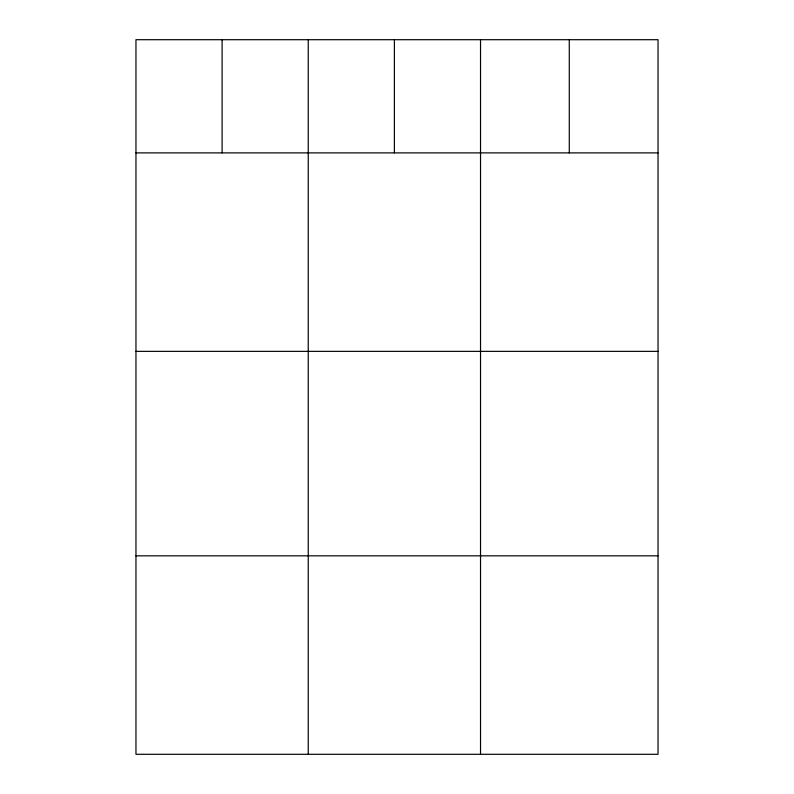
<?xml version="1.0" encoding="UTF-8"?>
<svg xmlns="http://www.w3.org/2000/svg" width="794" height="794" viewBox="0 0 794 794"><rect width="100%" height="100%" fill="white"/><g stroke="black" fill="none" stroke-linecap="round" stroke-linejoin="round"><path stroke-width="1.19" d="M658.037 152.885L658.037 754.3L135.963 754.3L135.963 39.7L658.037 39.7L658.037 152.885L135.963 152.885M135.963 351.355L658.037 351.355M135.963 555.83L658.037 555.83M569.278 39.7L569.278 152.885M480.529 39.7L480.529 754.3M394.39 39.7L394.39 152.885M308.251 39.7L308.251 754.3M222.112 39.7L222.112 152.885"/></g></svg>
